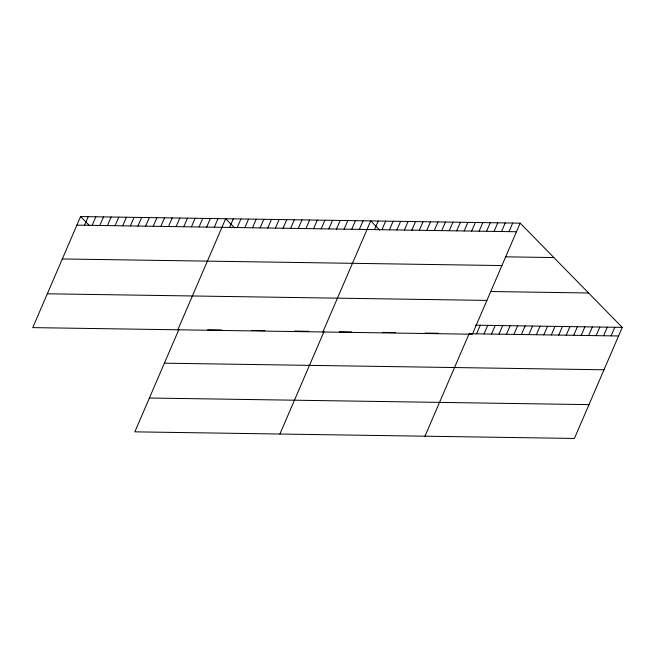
<?xml version="1.0" encoding="UTF-8"?>
<svg xmlns="http://www.w3.org/2000/svg" width="655" height="655" viewBox="0 0 655 655"><rect width="100%" height="100%" fill="white"/><g stroke="black" fill="none" stroke-linecap="round" stroke-linejoin="round"><path stroke-width="0.98" d="M520.176 223.159L80.581 216.551L32.75 327.615L472.345 334.222L520.176 223.159L622.25 327.385L574.419 438.449L134.824 431.842L178.962 329.359M84.52 225.246L88.22 216.666M92.159 225.361L95.851 216.78M99.789 225.476L103.49 216.895M107.428 225.59L111.121 217.01M115.059 225.705L118.76 217.124M122.698 225.819L126.39 217.239M130.329 225.934L134.029 217.354M137.968 226.049L141.66 217.468M145.598 226.163L149.299 217.583M153.237 226.286L156.93 217.697M160.868 226.401L164.569 217.812M168.507 226.515L172.2 217.927M176.138 226.63L179.838 218.041M183.777 226.745L187.469 218.156M191.407 226.859L195.108 218.271M199.046 226.974L202.739 218.385M206.677 227.089L210.378 218.5M214.316 227.203L218.009 218.614M177.816 329.793L225.648 218.729L234.588 227.858M229.586 227.432L233.286 218.844M237.225 227.547L240.917 218.958M244.855 227.662L248.556 219.073M252.494 227.776L256.187 219.188M260.125 227.891L263.826 219.302M267.764 228.006L271.457 219.417M275.395 228.12L279.096 219.531M283.034 228.235L286.726 219.646M290.664 228.349L294.365 219.761M298.303 228.464L301.996 219.875M305.934 228.579L309.635 219.99M313.573 228.693L317.266 220.113M321.204 228.808L324.905 220.227M328.843 228.923L332.535 220.342M336.474 229.037L340.174 220.457M344.112 229.152L347.805 220.571M351.743 229.266L355.444 220.686M359.382 229.381L363.075 220.8M322.882 331.979L370.714 220.915L379.646 230.036M279.89 434.019L324.029 331.545M374.488 229.61L378.189 221.022M381.963 229.725L385.656 221.136M389.438 229.831L393.131 221.251M396.905 229.946L400.606 221.365M404.381 230.061L408.081 221.472M411.856 230.175L415.548 221.586M419.331 230.282L423.024 221.701M426.798 230.396L430.499 221.808M434.273 230.511L437.974 221.922M441.748 230.617L445.441 222.037M449.224 230.732L452.916 222.151M456.691 230.847L460.391 222.258M464.166 230.961L467.867 222.373M471.641 231.068L475.333 222.487M479.116 231.182L482.809 222.602M486.583 231.297L490.284 222.708M494.058 231.411L497.759 222.823M501.533 231.518L505.226 222.937M509.009 231.633L512.701 223.052M424.956 436.205L469.095 333.723L618.549 335.974M476.562 333.837L480.262 325.248M484.037 333.952L487.738 325.363M491.512 334.058L495.205 325.478M498.987 334.173L502.68 325.592M506.454 334.287L510.155 325.699M513.929 334.402L517.63 325.813M521.405 334.508L525.097 325.928M528.88 334.623L532.572 326.034M536.347 334.738L540.048 326.149M543.822 334.844L547.523 326.264M551.297 334.959L554.99 326.378M558.764 335.073L562.465 326.485M566.239 335.188L569.94 326.599M573.715 335.294L577.415 326.714M581.19 335.409L584.882 326.829M588.657 335.524L592.357 326.935M596.132 335.638L599.833 327.05M603.607 335.745L607.308 327.164M611.082 335.859L614.775 327.271M76.881 225.132L516.476 231.747M505.283 256.825L553.86 257.554M62.323 258.954L501.91 265.562M491.414 291.532L588.567 292.99M47.316 293.792L486.911 300.408M475.587 325.183L622.25 327.385M207.594 329.793L221.906 330.005M251.495 330.447L264.857 330.652M294.439 331.094L308.759 331.315M339.298 331.774L351.702 331.962M382.242 332.421L395.604 332.617M425.193 333.067L438.547 333.264M164.397 363.181L603.992 369.788M149.389 398.019L588.984 404.634M80.581 216.551L89.522 225.672"/></g></svg>
